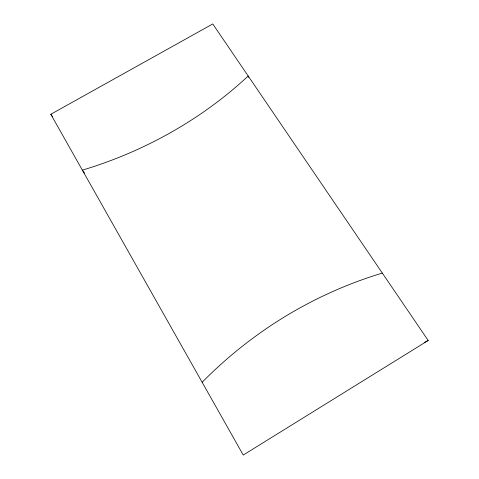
<?xml version="1.0" encoding="UTF-8"?>
<svg xmlns="http://www.w3.org/2000/svg" width="479" height="479" viewBox="0 0 479 479"><rect width="100%" height="100%" fill="white"/><g stroke="black" fill="none" stroke-linecap="round" stroke-linejoin="round"><path stroke-width="0.72" d="M428.19 340.479L243.242 455.05L50.81 114.259L212.766 23.95L428.19 340.479L424.256 342.503M50.81 114.259L52.6 116.648M202.144 382.266A653.745 524.505 64.9 0 1 382.32 273.084M248.553 77.454A401.079 56.42 64.8 0 0 248.194 76.011A342.359 270.665 -20.9 0 1 82.358 170.135A411.293 16.705 57.9 0 0 84.478 173.105"/></g></svg>
